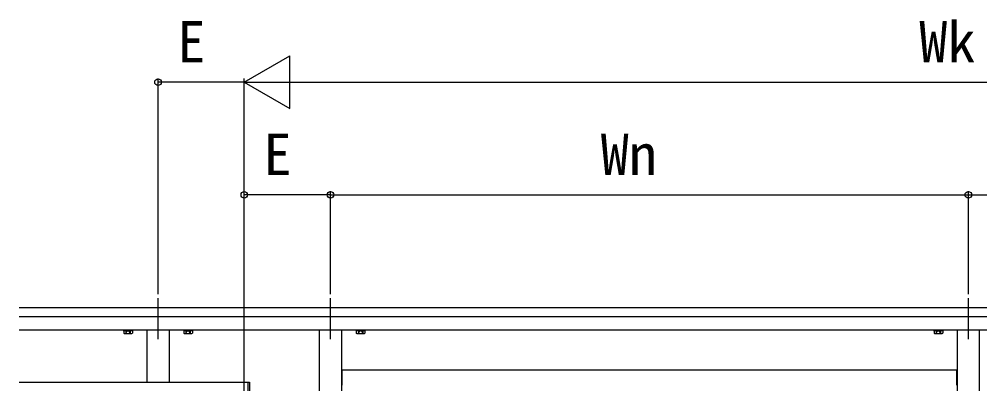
# Model space of a CAD drawing. Units: millimetres, scale not verified. Extents: x -875 to 875, y -1299 to 1292.
# Drawn here: x 181.8 to 437.8, y -222.2 to -125.1 of the extents above; entities that cross this region are included whole.
import ezdxf
from ezdxf.enums import TextEntityAlignment as Align

# ---------------------------------------------------------------- set-up
doc = ezdxf.new("R2010")
doc.units = ezdxf.units.MM
doc.header["$LTSCALE"] = 8
doc.layers.add('0-7_YKK_A1', color=4, linetype='Continuous')
doc.layers.add('0-8_YKK_D', color=6, linetype='Continuous')
doc.styles.add('ＭＳ ゴシック', font='')
doc.styles.get('ＭＳ ゴシック').set_extended_font_data('MS Gothic')

msp = doc.modelspace()

# ---------------------------------------------------------------- linework, layer by layer
at = {"layer": '0-7_YKK_A1'}
for p, q in [((218.757, -210.384), (218.757, -199.384)), ((264.757, -210.384), (264.757, -199.384)), ((434.757, -210.384), (434.757, -199.384)), ((181.757, -201.884), (687.757, -201.884)), ((181.757, -204.284), (687.757, -204.284)), ((181.757, -207.884), (687.757, -207.884)), ((209.602, -208.004), (211.912, -208.004)), ((209.602, -208.004), (209.602, -208.714)), ((209.757, -208.804), (209.602, -208.714)), ((209.757, -208.804), (211.757, -208.804)), ((210.18, -208.004), (210.18, -208.714)), ((210.247, -207.884), (210.247, -208.004)), ((211.137, -208.333), (210.757, -208.131)), ((211.367, -208.804), (211.137, -208.333)), ((211.267, -207.884), (211.267, -208.004)), ((211.334, -208.004), (211.334, -208.714)), ((211.757, -208.804), (211.912, -208.714)), ((211.912, -208.004), (211.912, -208.714)), ((212.007, -208.004), (212.007, -207.884)), ((215.757, -207.884), (215.757, -221.884)), ((221.757, -207.884), (221.757, -221.884)), ((225.602, -208.004), (227.912, -208.004)), ((225.602, -208.004), (225.602, -208.714)), ((225.757, -208.804), (225.602, -208.714)), ((225.757, -208.804), (227.757, -208.804)), ((226.18, -208.004), (226.18, -208.714)), ((226.247, -207.884), (226.247, -208.004)), ((227.137, -208.333), (226.757, -208.131)), ((227.367, -208.804), (227.137, -208.333)), ((227.267, -207.884), (227.267, -208.004)), ((227.334, -208.004), (227.334, -208.714)), ((227.757, -208.804), (227.912, -208.714)), ((227.912, -208.004), (227.912, -208.714)), ((228.007, -208.004), (228.007, -207.884)), ((261.757, -207.884), (261.757, -395.884)), ((271.602, -208.004), (273.912, -208.004)), ((271.602, -208.004), (271.602, -208.714)), ((271.757, -208.804), (271.602, -208.714)), ((271.757, -208.804), (273.757, -208.804)), ((272.18, -208.004), (272.18, -208.714)), ((272.247, -207.884), (272.247, -208.004)), ((273.137, -208.333), (272.757, -208.131)), ((273.367, -208.804), (273.137, -208.333)), ((273.267, -207.884), (273.267, -208.004)), ((273.334, -208.004), (273.334, -208.714)), ((273.757, -208.804), (273.912, -208.714)), ((273.912, -208.004), (273.912, -208.714)), ((274.007, -208.004), (274.007, -207.884)), ((425.602, -208.004), (427.912, -208.004)), ((425.602, -208.004), (425.602, -208.714)), ((425.757, -208.804), (425.602, -208.714)), ((425.757, -208.804), (427.757, -208.804)), ((426.18, -208.004), (426.18, -208.714)), ((426.247, -207.884), (426.247, -208.004)), ((427.137, -208.333), (426.757, -208.131)), ((427.367, -208.804), (427.137, -208.333)), ((427.267, -207.884), (427.267, -208.004)), ((427.334, -208.004), (427.334, -208.714)), ((427.757, -208.804), (427.912, -208.714)), ((427.912, -208.004), (427.912, -208.714)), ((428.007, -208.004), (428.007, -207.884)), ((431.757, -207.884), (431.757, -395.884)), ((431.657, -218.584), (267.857, -218.584)), ((267.857, -222.584), (267.857, -218.584)), ((431.657, -222.584), (431.657, -218.584)), ((242.757, -221.884), (181.757, -221.884)), ((242.757, -233.884), (242.757, -221.884))]:
    msp.add_line(p, q, dxfattribs=at)
for points in [[(209.507, -207.884), (209.507, -208.004), (212.007, -208.004)], [(210.147, -208.804), (210.377, -208.333), (210.757, -208.131)], [(225.507, -207.884), (225.507, -208.004), (228.007, -208.004)], [(226.147, -208.804), (226.377, -208.333), (226.757, -208.131)], [(261.757, -395.884), (267.757, -395.884), (267.757, -207.884)], [(271.507, -207.884), (271.507, -208.004), (274.007, -208.004)], [(272.147, -208.804), (272.377, -208.333), (272.757, -208.131)], [(425.507, -207.884), (425.507, -208.004), (428.007, -208.004)], [(426.147, -208.804), (426.377, -208.333), (426.757, -208.131)], [(431.757, -395.884), (437.757, -395.884), (437.757, -207.884)]]:
    msp.add_lwpolyline(points, dxfattribs=at)
msp.add_lwpolyline([(242.757, -233.984), (242.757, -221.784), (243.157, -221.784), (243.157, -233.984)], close=True, dxfattribs=at)
for centre, radius, start, end in [((209.891, -208.293), 0.511, 235.61575, 304.38425), ((210.757, -206.893), 1.911, 252.41205, 287.58795), ((211.623, -208.293), 0.511, 235.61575, 304.38425), ((225.891, -208.293), 0.511, 235.61575, 304.38425), ((226.757, -206.893), 1.911, 252.41205, 287.58795), ((227.623, -208.293), 0.511, 235.61575, 304.38425), ((271.891, -208.293), 0.511, 235.61575, 304.38425), ((272.757, -206.893), 1.911, 252.41205, 287.58795), ((273.623, -208.293), 0.511, 235.61575, 304.38425), ((425.891, -208.293), 0.511, 235.61575, 304.38425), ((426.757, -206.893), 1.911, 252.41205, 287.58795), ((427.623, -208.293), 0.511, 235.61575, 304.38425)]:
    msp.add_arc(centre, radius, start, end, dxfattribs=at)
at = {"layer": '0-8_YKK_D'}
for p, q in [((241.757, -141.884), (253.881, -134.884)), ((253.881, -148.884), (253.881, -134.884)), ((218.757, -198.384), (218.757, -140.884)), ((241.757, -141.884), (218.757, -141.884)), ((241.757, -226.884), (241.757, -140.884)), ((241.757, -226.884), (241.757, -140.884)), ((241.757, -141.884), (253.881, -148.884)), ((241.757, -141.884), (266.006, -141.884)), ((255.757, -141.884), (613.757, -141.884)), ((241.757, -226.884), (241.757, -170.884)), ((264.757, -198.384), (264.757, -170.884)), ((264.757, -198.384), (264.757, -170.884)), ((434.757, -198.384), (434.757, -170.884)), ((434.757, -198.384), (434.757, -170.884)), ((264.757, -171.884), (241.757, -171.884)), ((264.757, -171.884), (434.757, -171.884)), ((434.757, -171.884), (604.757, -171.884))]:
    msp.add_line(p, q, dxfattribs=at)
for centre in [(218.757, -141.884), (241.757, -171.884), (264.757, -171.884), (264.757, -171.884), (434.757, -171.884), (434.757, -171.884)]:
    msp.add_circle(centre, 0.875, dxfattribs=at)

# ---------------------------------------------------------------- texts
at = {"layer": '0-8_YKK_D', "style": 'ＭＳ ゴシック'}
for s, p in [('Wk', (421.675, -139.884)), ('E', (223.908, -139.884)), ('E', (246.908, -169.884)), ('Wn', (336.76, -169.884))]:
    msp.add_text(s, height=11, dxfattribs=at).set_placement(p, align=Align.BOTTOM_LEFT)

doc.saveas('drawing.dxf')
